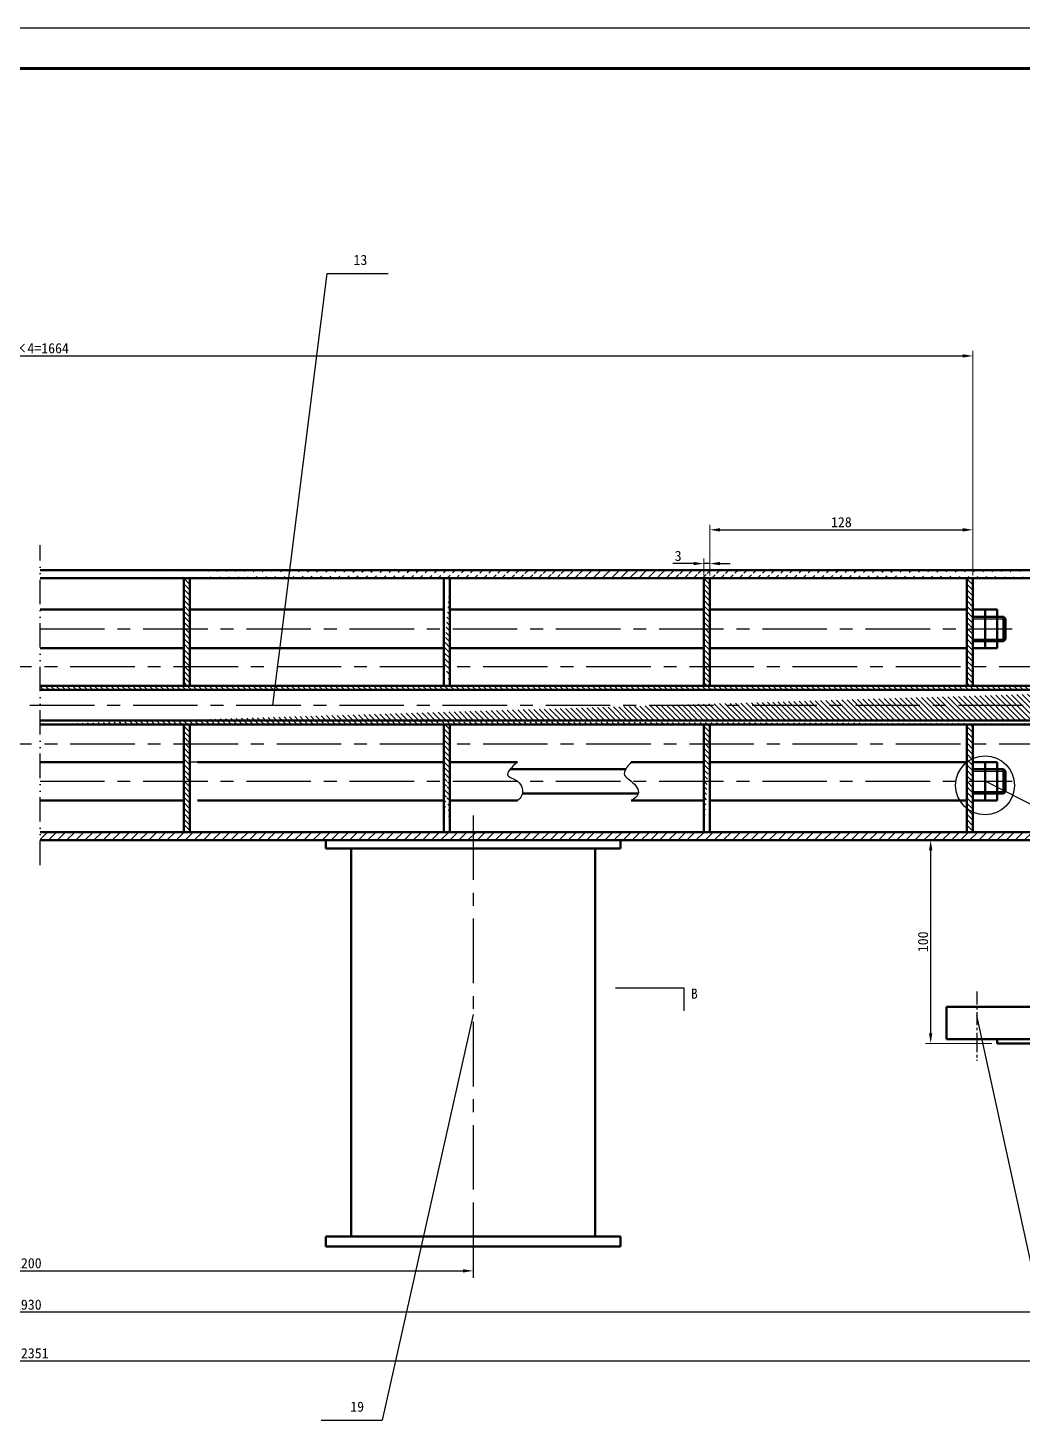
# Model space of a CAD drawing. Header units: millimetres. Extents: x 644 to 1833, y 165 to 1006.
# Drawn here: x 1148.5 to 1393.3, y 662.9 to 1005.5 of the extents above; entities that cross this region are included whole.
import ezdxf

# ---------------------------------------------------------------- set-up
doc = ezdxf.new("R2010")
doc.units = ezdxf.units.MM
doc.header["$LTSCALE"] = 0.5
doc.linetypes.add('ACAD_ISO12W100', pattern=[21, 12, -3, 0, -3, 0, -3])
doc.linetypes.add('CENTER', pattern=[50.8, 31.75, -6.35, 6.35, -6.35])
doc.layers.get('0').update_dxf_attribs({"linetype": 'CENTER'})
for name, color, linetype in [('中心线', 5, 'CENTER'), ('剖面线', 3, 'Continuous'), ('双点划', 171, 'ACAD_ISO12W100'), ('标注', 2, 'Continuous'), ('细实线', 110, 'Continuous')]:
    doc.layers.add(name, color=color, linetype=linetype)
doc.layers.add('外框线', color=100, linetype='Continuous', lineweight=100)
doc.layers.add('轮廓线', color=1, linetype='Continuous', lineweight=50)
doc.styles.get("Standard").update_dxf_attribs({"font": 'SimSun.ttf'})
doc.dimstyles.new('ISO-25', dxfattribs={"dimtxt": 2.5, "dimasz": 2.5, "dimexe": 1.25, "dimexo": 0.625, "dimtad": 1, "dimtxsty": 'Standard', "dimcen": 2.5, "dimadec": 0, "dimazin": 0, "dimtfac": 1, "dimtmove": 0, "dimatfit": 3, "dimfxl": 0, "dimlwe": 0, "dimarcsym": 0})

# ---------------------------------------------------------------- blocks, each defined once
blk = doc.blocks.new('*D4')
at = {"layer": 'Defpoints', "color": 0, "lineweight": 0}
for p in [(1038.88, 699.6), (1258.13, 699.6), (1258.13, 699.6)]:
    blk.add_point(p, dxfattribs=at)
at = {"layer": '标注', "color": 0, "lineweight": -2}
blk.add_line((1041.38, 699.6), (1255.63, 699.6), dxfattribs=at)
at = {"layer": '标注', "color": 0, "lineweight": 0}
for p, q in [((1038.88, 698.98), (1038.88, 698.35)), ((1258.13, 698.98), (1258.13, 698.35))]:
    blk.add_line(p, q, dxfattribs=at)
for points in [[(1041.38, 700.01), (1041.38, 699.18), (1038.88, 699.6)], [(1255.63, 700.01), (1255.63, 699.18), (1258.13, 699.6)]]:
    blk.add_solid(points, dxfattribs=at)
at = {"layer": '标注', "color": 0, "insert": (1148.5, 701.47), "char_height": 2.5, "attachment_point": 5}
blk.add_mtext('1200', dxfattribs=at)
blk = doc.blocks.new('*D5')
at = {"layer": 'Defpoints', "color": 0, "lineweight": 0}
for p in [(852.38, 776.33), (1444.63, 776.33), (852.38, 689.4)]:
    blk.add_point(p, dxfattribs=at)
at = {"layer": '标注', "color": 0, "lineweight": 0}
for p, q in [((852.38, 775.7), (852.38, 688.15)), ((1444.63, 775.7), (1444.63, 688.15))]:
    blk.add_line(p, q, dxfattribs=at)
at = {"layer": '标注', "color": 0, "lineweight": -2}
blk.add_line((1442.13, 689.4), (854.88, 689.4), dxfattribs=at)
at = {"layer": '标注', "color": 0, "lineweight": 0}
for points in [[(854.88, 689.82), (854.88, 688.98), (852.38, 689.4)], [(1442.13, 689.82), (1442.13, 688.98), (1444.63, 689.4)]]:
    blk.add_solid(points, dxfattribs=at)
at = {"layer": '标注', "color": 0, "insert": (1148.5, 691.27), "char_height": 2.5, "attachment_point": 5}
blk.add_mtext('1930', dxfattribs=at)
blk = doc.blocks.new('*D7')
at = {"layer": 'Defpoints', "color": 0, "lineweight": 0}
for p in [(748.5, 838.83), (1548.5, 838.83), (1548.5, 677.44)]:
    blk.add_point(p, dxfattribs=at)
at = {"layer": '标注', "color": 0, "lineweight": 0}
for p, q in [((748.5, 838.2), (748.5, 676.19)), ((1548.5, 838.2), (1548.5, 676.19))]:
    blk.add_line(p, q, dxfattribs=at)
at = {"layer": '标注', "color": 0, "lineweight": -2}
blk.add_line((751, 677.44), (1546, 677.44), dxfattribs=at)
at = {"layer": '标注', "color": 0, "lineweight": 0}
for points in [[(751, 677.86), (751, 677.02), (748.5, 677.44)], [(1546, 677.86), (1546, 677.02), (1548.5, 677.44)]]:
    blk.add_solid(points, dxfattribs=at)
at = {"layer": '标注', "color": 0, "insert": (1148.5, 679.31), "char_height": 2.5, "attachment_point": 5}
blk.add_mtext('～2351', dxfattribs=at)
blk = doc.blocks.new('*D17')
at = {"layer": 'Defpoints', "color": 0, "lineweight": 0}
for p in [(1381.13, 881.97), (1316.38, 870.08), (1381.13, 870.08)]:
    blk.add_point(p, dxfattribs=at)
at = {"layer": '标注', "color": 0, "lineweight": 0}
for p, q in [((1316.38, 870.7), (1316.38, 883.22)), ((1381.13, 870.7), (1381.13, 883.22))]:
    blk.add_line(p, q, dxfattribs=at)
at = {"layer": '标注', "color": 0, "lineweight": -2}
blk.add_line((1318.88, 881.97), (1378.63, 881.97), dxfattribs=at)
at = {"layer": '标注', "color": 0, "lineweight": 0}
for points in [[(1318.88, 882.38), (1318.88, 881.55), (1316.38, 881.97)], [(1378.63, 882.38), (1378.63, 881.55), (1381.13, 881.97)]]:
    blk.add_solid(points, dxfattribs=at)
at = {"layer": '标注', "color": 0, "insert": (1348.75, 883.84), "char_height": 2.5, "attachment_point": 5}
blk.add_mtext('128', dxfattribs=at)
blk = doc.blocks.new('*D18')
at = {"layer": 'Defpoints', "color": 0, "lineweight": 0}
for p in [(1316.38, 873.66), (1314.88, 870.08), (1316.38, 870.08)]:
    blk.add_point(p, dxfattribs=at)
at = {"layer": '标注', "color": 0, "lineweight": 0}
for p, q in [((1314.88, 870.7), (1314.88, 874.91)), ((1316.38, 870.7), (1316.38, 874.91))]:
    blk.add_line(p, q, dxfattribs=at)
at = {"layer": '标注', "color": 0, "lineweight": -2}
for p, q in [((1312.38, 873.66), (1307.28, 873.66)), ((1316.38, 873.66), (1314.88, 873.66)), ((1318.88, 873.66), (1321.38, 873.66))]:
    blk.add_line(p, q, dxfattribs=at)
at = {"layer": '标注', "color": 0, "lineweight": 0}
for points in [[(1312.38, 874.08), (1312.38, 873.25), (1314.88, 873.66)], [(1318.88, 874.08), (1318.88, 873.25), (1316.38, 873.66)]]:
    blk.add_solid(points, dxfattribs=at)
at = {"layer": '标注', "color": 0, "insert": (1308.58, 875.54), "char_height": 2.5, "attachment_point": 5}
blk.add_mtext('3', dxfattribs=at)
blk = doc.blocks.new('*D19')
at = {"layer": 'Defpoints', "color": 0, "lineweight": 0}
for p in [(1386.44, 805.58), (1370.73, 755.58), (1386.44, 755.58)]:
    blk.add_point(p, dxfattribs=at)
at = {"layer": '标注', "color": 0, "lineweight": 0}
for p, q in [((1385.82, 805.58), (1369.48, 805.58)), ((1385.82, 755.58), (1369.48, 755.58))]:
    blk.add_line(p, q, dxfattribs=at)
at = {"layer": '标注', "color": 0, "lineweight": -2}
blk.add_line((1370.73, 803.08), (1370.73, 758.08), dxfattribs=at)
at = {"layer": '标注', "color": 0, "lineweight": 0}
for points in [[(1370.32, 803.08), (1371.15, 803.08), (1370.73, 805.58)], [(1370.32, 758.08), (1371.15, 758.08), (1370.73, 755.58)]]:
    blk.add_solid(points, dxfattribs=at)
at = {"layer": '标注', "color": 0, "insert": (1368.86, 780.58), "char_height": 2.5, "attachment_point": 5, "rotation": 90}
blk.add_mtext('100', dxfattribs=at)
blk = doc.blocks.new('*D21')
at = {"layer": 'Defpoints', "color": 0, "lineweight": 0}
for p in [(1381.13, 924.76), (917.38, 870.08), (1381.13, 870.08)]:
    blk.add_point(p, dxfattribs=at)
at = {"layer": '标注', "color": 0, "lineweight": 0}
for p, q in [((917.38, 870.7), (917.38, 926.01)), ((1381.13, 870.7), (1381.13, 926.01))]:
    blk.add_line(p, q, dxfattribs=at)
at = {"layer": '标注', "color": 0, "lineweight": -2}
blk.add_line((919.88, 924.76), (1378.63, 924.76), dxfattribs=at)
at = {"layer": '标注', "color": 0, "lineweight": 0}
for points in [[(919.88, 925.18), (919.88, 924.35), (917.38, 924.76)], [(1378.63, 925.18), (1378.63, 924.35), (1381.13, 924.76)]]:
    blk.add_solid(points, dxfattribs=at)
at = {"layer": '标注', "color": 0, "insert": (1149.25, 926.64), "char_height": 2.5, "attachment_point": 5}
blk.add_mtext('128×4=1664', dxfattribs=at)

msp = doc.modelspace()

# ---------------------------------------------------------------- hatches: boundary and pattern name
at = {"layer": '剖面线'}
h = msp.add_hatch(dxfattribs=at)
h.set_pattern_fill('ANSI31', color=256, scale=0.5, angle=180, style=0)
edge = h.paths.add_edge_path()
edge.add_line((1395.129, 872.078), (1151.504, 872.078))
edge.add_line((1439.706, 870.078), (1151.504, 870.078))
edge.add_line((1440.381, 872.078), (1440.338, 872.078))
edge.add_line((1395.129, 872.078), (1419.129, 872.078))
h = msp.add_hatch(dxfattribs=at)
h.set_pattern_fill('ANSI31', color=256, scale=0.3, angle=90, style=0)
h.paths.add_polyline_path([(1186.879, 870.078), (1188.379, 870.078), (1188.379, 857.578), (1186.879, 857.578)])
h.paths.add_polyline_path([(1186.879, 857.578), (1188.379, 857.578), (1188.379, 849.828), (1188.379, 848.328), (1186.879, 848.328), (1186.879, 849.828)])
h = msp.add_hatch(dxfattribs=at)
h.set_pattern_fill('ANSI31', color=256, scale=0.3, angle=90, style=0)
edge = h.paths.add_edge_path()
edge.add_line((1250.879, 870.078), (1250.879, 849.828))
edge.add_line((1252.379, 870.078), (1252.379, 849.828))
edge.add_line((1252.379, 849.828), (1252.379, 843.578))
edge.add_line((1250.879, 849.828), (1250.879, 843.578))
h = msp.add_hatch(dxfattribs=at)
h.set_pattern_fill('ANSI31', color=256, scale=0.3, angle=90, style=0)
h.paths.add_polyline_path([(1314.879, 870.078), (1316.379, 870.078), (1316.379, 857.578), (1314.879, 857.578)])
h = msp.add_hatch(dxfattribs=at)
h.set_pattern_fill('ANSI31', color=256, scale=0.3, angle=90, style=0)
h.paths.add_polyline_path([(1379.629, 870.078), (1381.129, 870.078), (1381.129, 857.578), (1379.629, 857.578)])
h.paths.add_polyline_path([(1379.629, 857.578), (1381.129, 857.578), (1381.129, 849.828), (1381.129, 848.328), (1379.629, 848.328), (1379.629, 849.828)])
h.paths.add_polyline_path([(1379.629, 848.328), (1381.129, 848.328), (1381.129, 843.578), (1379.629, 843.578)])
h = msp.add_hatch(dxfattribs=at)
h.set_pattern_fill('ANSI31', color=256, scale=0.3, angle=90, style=0)
h.paths.add_polyline_path([(1314.879, 857.578), (1316.379, 857.578), (1316.379, 849.828), (1316.379, 848.328), (1314.879, 848.328), (1314.879, 849.828)])
h.paths.add_polyline_path([(1314.879, 848.328), (1316.379, 848.328), (1316.379, 843.578), (1314.879, 843.578)])
h = msp.add_hatch(dxfattribs=at)
h.set_pattern_fill('ANSI31', color=256, scale=0.3, angle=90, style=0)
h.paths.add_polyline_path([(1186.879, 848.328), (1188.379, 848.328), (1188.379, 843.578), (1186.879, 843.578)])
h = msp.add_hatch(dxfattribs=at)
h.set_pattern_fill('ANSI31', color=256, scale=0.3, angle=90, style=0)
edge = h.paths.add_edge_path()
edge.add_line((1151.504, 834.078), (1462.629, 834.078))
edge.add_line((1151.504, 835.078), (1462.629, 835.078))
edge.add_line((1462.629, 834.078), (1462.629, 843.578))
h = msp.add_hatch(dxfattribs=at)
h.set_pattern_fill('ANSI31', color=256, scale=0.3, angle=90, style=0)
h.paths.add_polyline_path([(1151.504, 843.578), (1151.504, 842.578), (1462.629, 842.578), (1462.629, 843.578)])
h = msp.add_hatch(dxfattribs=at)
h.set_pattern_fill('ANSI31', color=256, scale=0.3, angle=90, style=0)
h.paths.add_polyline_path([(1186.879, 834.078), (1188.379, 834.078), (1188.379, 829.328), (1186.879, 829.328)])
h.paths.add_polyline_path([(1186.879, 827.828), (1186.879, 829.328), (1188.379, 829.328), (1188.379, 827.828), (1188.379, 820.078), (1186.879, 820.078)])
h.paths.add_polyline_path([(1186.879, 820.078), (1188.379, 820.078), (1188.379, 807.578), (1186.879, 807.578)])
h = msp.add_hatch(dxfattribs=at)
h.set_pattern_fill('ANSI31', color=256, scale=0.3, angle=90, style=0)
h.paths.add_polyline_path([(1250.879, 834.078), (1252.379, 834.078), (1252.379, 829.328), (1250.879, 829.328)])
h.paths.add_polyline_path([(1250.879, 827.828), (1250.879, 829.328), (1252.379, 829.328), (1252.379, 827.828), (1252.379, 820.078), (1250.879, 820.078)])
h = msp.add_hatch(dxfattribs=at)
h.set_pattern_fill('ANSI31', color=256, scale=0.3, angle=90, style=0)
edge = h.paths.add_edge_path()
edge.add_line((1314.879, 827.828), (1314.879, 807.578))
edge.add_line((1316.379, 827.828), (1316.379, 807.578))
edge.add_line((1316.379, 827.828), (1316.379, 834.078))
edge.add_line((1314.879, 827.828), (1314.879, 834.078))
h = msp.add_hatch(dxfattribs=at)
h.set_pattern_fill('ANSI31', color=256, scale=0.3, angle=90, style=0)
h.paths.add_polyline_path([(1379.629, 834.078), (1381.129, 834.078), (1381.129, 829.328), (1379.629, 829.328)])
h.paths.add_polyline_path([(1379.629, 827.828), (1379.629, 829.328), (1381.129, 829.328), (1381.129, 827.828), (1381.129, 820.078), (1379.629, 820.078)])
h = msp.add_hatch(dxfattribs=at)
h.set_pattern_fill('ANSI31', color=256, scale=0.3, angle=90, style=0)
edge = h.paths.add_edge_path()
edge.add_line((1250.879, 827.828), (1250.879, 807.578))
edge.add_line((1252.379, 827.828), (1252.379, 807.578))
h = msp.add_hatch(dxfattribs=at)
h.set_pattern_fill('ANSI31', color=256, scale=0.3, angle=90, style=0)
h.paths.add_polyline_path([(1379.629, 820.078), (1381.129, 820.078), (1381.129, 807.578), (1379.629, 807.578)])
h = msp.add_hatch(dxfattribs=at)
h.set_pattern_fill('ANSI31', color=256, scale=0.5, angle=180, style=0)
edge = h.paths.add_edge_path()
edge.add_line((1151.504, 807.578), (1151.504, 805.578))
edge.add_line((1439.663, 807.578), (1151.504, 807.578))
edge.add_line((1395.129, 805.578), (1151.504, 805.578))
edge.add_line((1441.52, 805.578), (1419.129, 805.578))
edge.add_line((1439.663, 807.578), (1439.629, 805.328))

# ---------------------------------------------------------------- linework, layer by layer
msp.add_line((1151.504, 820.078), (1390.8, 820.078))
at = {"layer": '中心线'}
for p, q in [((1151.504, 857.578), (1390.8, 857.578)), ((828.762, 848.328), (1463.715, 848.328)), ((742.607, 838.828), (1550.484, 838.828)), ((828.762, 829.328), (1463.68, 829.328)), ((1151.504, 820.078), (1390.8, 820.078)), ((1258.129, 811.674), (1258.129, 713.748)), ((1258.129, 713.748), (1258.129, 695.405))]:
    msp.add_line(p, q, dxfattribs=at)
at = {"layer": '中心线', "ltscale": 0.2}
for p, q in [((1382.129, 768.326), (1382.129, 756.578)), ((1382.129, 756.578), (1382.129, 751.264)), ((1382.129, 756.578), (1382.129, 755.578))]:
    msp.add_line(p, q, dxfattribs=at)
at = {"layer": '双点划'}
msp.add_line((1151.504, 799.48), (1151.504, 878.176), dxfattribs=at)
at = {"layer": '外框线'}
msp.add_line((668.504, 995.505), (1642.504, 995.505), dxfattribs=at)
at = {"layer": '标注'}
for p, q in [((1208.784, 838.828), (1222.161, 945.079)), ((1222.161, 945.079), (1237.161, 945.079)), ((1398.648, 812.692), (1384.129, 820.078)), ((1293.129, 769.231), (1310.009, 769.231)), ((1310.009, 769.231), (1310.009, 763.591)), ((1258.129, 762.711), (1235.705, 662.857)), ((1403.835, 662.857), (1382.129, 762.452)), ((1220.705, 662.857), (1235.705, 662.857))]:
    msp.add_line(p, q, dxfattribs=at)
msp.add_circle((1384.129, 819.083), 7.249, dxfattribs=at)
at = {"layer": '细实线'}
for p, q in [((643.504, 1005.505), (1832.504, 1005.505)), ((1381.129, 860.078), (1389.129, 860.078)), ((1381.129, 855.078), (1389.129, 855.078)), ((1190.273, 824.828), (1188.379, 824.828)), ((1252.379, 824.828), (1269.063, 824.828)), ((1297.045, 824.828), (1314.879, 824.828)), ((1381.129, 822.578), (1389.129, 822.578)), ((1381.129, 817.578), (1389.129, 817.578))]:
    msp.add_line(p, q, dxfattribs=at)
for points in [[(1269.063, 824.828), (1266.655, 821.481), (1269.063, 820.078), (1270.023, 816.481), (1269.063, 815.328)], [(1297.045, 824.828), (1295.37, 821.61), (1297.045, 820.078), (1298.751, 817.004), (1297.045, 815.328)]]:
    msp.add_spline(points, degree=3, dxfattribs=at)
at = {"layer": '轮廓线'}
for p, q in [((1395.129, 872.078), (1151.504, 872.078)), ((1439.706, 870.078), (1151.504, 870.078)), ((1186.879, 870.078), (1186.879, 849.828)), ((1188.379, 870.078), (1188.379, 849.828)), ((1250.879, 870.078), (1250.879, 849.828)), ((1252.379, 870.078), (1252.379, 849.828)), ((1314.879, 870.078), (1314.879, 849.828)), ((1316.379, 870.078), (1316.379, 849.828)), ((1379.629, 870.078), (1379.629, 849.828)), ((1381.129, 870.078), (1381.129, 849.828)), ((1151.504, 862.328), (1186.879, 862.328)), ((1188.379, 862.328), (1250.879, 862.328)), ((1252.379, 862.328), (1314.879, 862.328)), ((1316.379, 862.328), (1379.629, 862.328)), ((1381.129, 862.328), (1387.129, 862.328)), ((1381.129, 860.578), (1388.629, 860.578)), ((1384.129, 862.328), (1384.129, 852.828)), ((1387.129, 862.328), (1387.129, 852.828)), ((1388.629, 860.578), (1388.629, 854.578)), ((1389.129, 860.078), (1389.129, 855.078)), ((1381.129, 854.578), (1388.629, 854.578)), ((1151.504, 852.828), (1186.879, 852.828)), ((1186.879, 849.828), (1186.879, 843.578)), ((1188.379, 852.828), (1250.879, 852.828)), ((1188.379, 849.828), (1188.379, 843.578)), ((1250.879, 849.828), (1250.879, 843.578)), ((1252.379, 852.828), (1314.879, 852.828)), ((1252.379, 849.828), (1252.379, 843.578)), ((1314.879, 849.828), (1314.879, 843.578)), ((1316.379, 852.828), (1379.629, 852.828)), ((1316.379, 849.828), (1316.379, 843.578)), ((1379.629, 849.828), (1379.629, 843.578)), ((1381.129, 852.828), (1387.129, 852.828)), ((1381.129, 849.828), (1381.129, 843.578)), ((1151.504, 843.578), (1462.629, 843.578)), ((1151.504, 842.578), (1462.629, 842.578)), ((1151.504, 835.078), (1462.629, 835.078)), ((1151.504, 834.078), (1462.629, 834.078)), ((1186.879, 827.828), (1186.879, 834.078)), ((1188.379, 827.828), (1188.379, 834.078)), ((1250.879, 827.828), (1250.879, 834.078)), ((1252.379, 827.828), (1252.379, 834.078)), ((1314.879, 827.828), (1314.879, 834.078)), ((1316.379, 827.828), (1316.379, 834.078)), ((1379.629, 827.828), (1379.629, 834.078)), ((1381.129, 827.828), (1381.129, 834.078)), ((1186.879, 827.828), (1186.879, 807.578)), ((1188.379, 827.828), (1188.379, 807.578)), ((1250.879, 827.828), (1250.879, 807.578)), ((1252.379, 827.828), (1252.379, 807.578)), ((1314.879, 827.828), (1314.879, 807.578)), ((1316.379, 827.828), (1316.379, 807.578)), ((1379.629, 827.828), (1379.629, 807.578)), ((1381.129, 827.828), (1381.129, 807.578)), ((1151.504, 824.828), (1186.879, 824.828)), ((1190.273, 824.828), (1250.879, 824.828)), ((1252.379, 824.828), (1269.063, 824.828)), ((1267.239, 823.078), (1295.678, 823.078)), ((1297.045, 824.828), (1314.879, 824.828)), ((1316.379, 824.828), (1379.629, 824.828)), ((1387.129, 824.828), (1381.129, 824.828)), ((1381.129, 823.078), (1388.629, 823.078)), ((1384.129, 815.328), (1384.129, 824.828)), ((1387.129, 815.328), (1387.129, 824.828)), ((1388.629, 817.078), (1388.629, 823.078)), ((1389.129, 817.534), (1389.129, 822.578)), ((1270.22, 817.078), (1298.771, 817.078)), ((1381.129, 817.078), (1388.629, 817.078)), ((1151.504, 815.328), (1186.879, 815.328)), ((1190.273, 815.328), (1250.879, 815.328)), ((1252.379, 815.328), (1269.063, 815.328)), ((1297.045, 815.328), (1314.879, 815.328)), ((1316.379, 815.328), (1379.629, 815.328)), ((1381.129, 815.328), (1387.129, 815.328)), ((1439.663, 807.578), (1151.504, 807.578)), ((1395.129, 805.578), (1151.504, 805.578)), ((1221.879, 805.578), (1221.879, 803.578)), ((1294.379, 803.578), (1294.379, 805.578)), ((1294.379, 803.578), (1221.879, 803.578)), ((1228.129, 803.578), (1228.129, 713.748)), ((1288.129, 803.578), (1288.129, 713.748)), ((1374.629, 764.578), (1374.629, 756.578)), ((1374.629, 764.578), (1439.629, 764.578)), ((1374.629, 756.578), (1439.629, 756.578)), ((1387.129, 756.578), (1387.129, 755.578)), ((1387.129, 756.578), (1427.129, 756.578)), ((1387.129, 755.578), (1427.129, 755.578)), ((1228.129, 713.748), (1228.129, 708.078)), ((1288.129, 713.748), (1288.129, 708.078)), ((1294.379, 708.078), (1221.879, 708.078)), ((1221.879, 708.078), (1221.879, 705.578)), ((1294.379, 708.078), (1294.379, 705.578)), ((1294.379, 705.578), (1221.879, 705.578))]:
    msp.add_line(p, q, dxfattribs=at)
at = {"layer": '轮廓线', "lineweight": 50}
for p, q in [((1388.629, 860.578), (1389.129, 860.078)), ((1388.629, 854.578), (1389.129, 855.078)), ((1388.629, 823.078), (1389.129, 822.578)), ((1389.129, 817.578), (1388.629, 817.078))]:
    msp.add_line(p, q, dxfattribs=at)

# ---------------------------------------------------------------- texts
at = {"layer": '标注', "char_height": 2.5, "attachment_point": 1}
for s, insert, width in [('{\\fSimSun|b0|i0|c134|p2;13}', (1228.661, 949.642), 8.97549), (' B', (1310.009, 769.077), 8.54494), ('{\\fSimSun|b0|i0|c134|p2;19}', (1227.862, 667.417), 8.84976)]:
    msp.add_mtext(s, dxfattribs=dict(at, insert=insert, width=width))

# ---------------------------------------------------------------- dimensions: what is measured, and where the dimension line sits
at = {"layer": '标注'}
for base, p1, p2, text, picture, middle in [((1381.129, 924.762), (917.379, 870.078), (1381.129, 870.078), '128×4=1664', '*D21', (1149.254, 926.637)), ((1381.129, 881.967), (1316.379, 870.078), (1381.129, 870.078), '128', '*D17', (1348.754, 883.842)), ((1548.504, 677.44), (748.504, 838.828), (1548.504, 838.828), '～2351', '*D7', (1148.504, 679.315)), ((852.379, 689.399), (1444.629, 776.328), (852.379, 776.328), '1930', '*D5', (1148.504, 691.274)), ((1258.129, 699.596), (1038.879, 699.602), (1258.129, 699.602), '1200', '*D4', (1148.504, 701.471))]:
    dim = msp.add_linear_dim(base=base, p1=p1, p2=p2, text=text, dimstyle='ISO-25', dxfattribs=at)
    dim.commit()
    dim.dimension.update_dxf_attribs({"geometry": picture, "text_midpoint": middle})
dim = msp.add_linear_dim(base=(1316.379, 873.663), p1=(1314.879, 870.078), p2=(1316.379, 870.078), text='3', dimstyle='ISO-25', override={"dimjust": 1}, dxfattribs=at)
dim.commit()
dim.dimension.update_dxf_attribs({"geometry": '*D18', "text_midpoint": (1308.58, 875.538)})
dim = msp.add_linear_dim(base=(1370.734, 755.578), p1=(1386.445, 805.578), p2=(1386.445, 755.578), angle=90, text='100', dimstyle='ISO-25', dxfattribs=at)
dim.commit()
dim.dimension.update_dxf_attribs({"geometry": '*D19', "text_midpoint": (1368.859, 780.578)})

doc.saveas('drawing.dxf')
